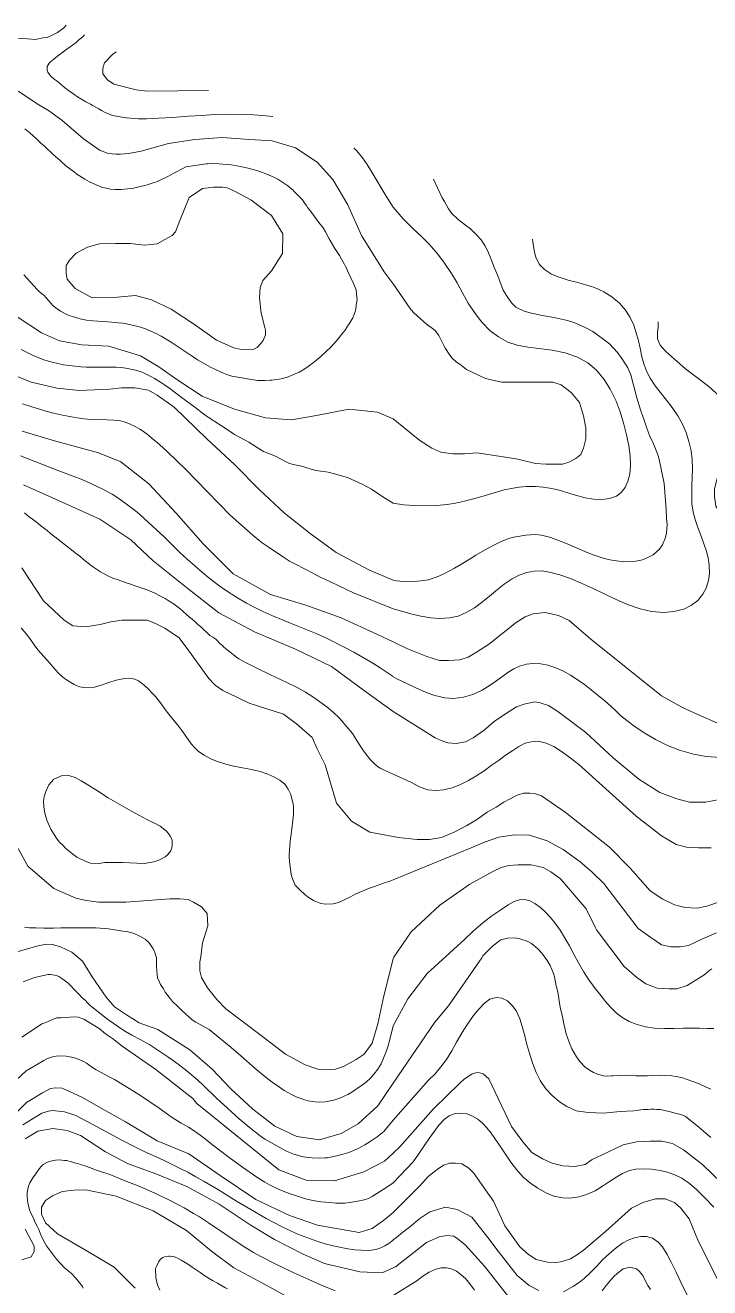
# Model space of a CAD drawing. Header units: metres. Extents: x 548946 to 557077, y 1838800 to 1845419.
# Drawn here: x 553772 to 554197, y 1843801 to 1844586 of the extents above; entities that cross this region are included whole.
import ezdxf

# ---------------------------------------------------------------- set-up
doc = ezdxf.new("R2010")
doc.units = ezdxf.units.M
doc.header["$LTSCALE"] = 28
doc.layers.add('1', color=7, linetype='Continuous', lineweight=13)
doc.layers.add('2', color=7, linetype='Continuous', lineweight=13)

msp = doc.modelspace()

# ---------------------------------------------------------------- linework, layer by layer
at = {"layer": '1'}
for points in [[(553764.08, 1844577.9), (553773, 1844577.39), (553777.63, 1844577), (553778.84, 1844577.14), (553782.73, 1844577.89), (553785.14, 1844578.17), (553788.62, 1844579.79), (553791.5, 1844581.34), (553795.45, 1844584.24), (553797.05, 1844585.79)], [(553808.4, 1844579.77), (553807.34, 1844578.62), (553804.71, 1844576.43), (553803.07, 1844575.04), (553800.96, 1844573.51)], [(553800.96, 1844573.51), (553795.9, 1844569.84), (553791.58, 1844566.65), (553789.2, 1844564.79), (553787.22, 1844562.97), (553786.41, 1844562.18), (553785.24, 1844560.25), (553785.14, 1844557.65), (553785.64, 1844556.71), (553786.52, 1844555.12), (553787.42, 1844554.22), (553789.53, 1844552.37), (553791.28, 1844550.98), (553794.02, 1844548.8), (553796.02, 1844547.04), (553798.4, 1844545.32), (553801.76, 1844543.01), (553804.04, 1844541.38), (553807.15, 1844539.45), (553809.27, 1844538.29), (553812.03, 1844536.82), (553813.1, 1844536.14), (553817.15, 1844533.82), (553818.86, 1844532.82), (553821.51, 1844531.43), (553823.29, 1844530.73), (553825.69, 1844529.71), (553834.16, 1844528.24), (553834.35, 1844528.22), (553841.91, 1844527.7), (553846.82, 1844527.6), (553854.24, 1844528.05), (553863.03, 1844528.35), (553872.84, 1844529.25), (553881.13, 1844529.79), (553889.3, 1844530.22), (553898.81, 1844530.44), (553908.8, 1844530.25), (553913.41, 1844530.06), (553918.92, 1844529.71), (553925.26, 1844529.08)], [(553827.98, 1844569.37), (553825.76, 1844567.59), (553820.75, 1844562.42), (553819.66, 1844559.18), (553819.66, 1844555.52), (553822.71, 1844551.85), (553826.63, 1844549.27), (553840.35, 1844545.6), (553847.32, 1844544.74), (553885.28, 1844545.29)], [(554000, 1844425.16), (553994.42, 1844432.57), (553980.46, 1844455.12), (553971.84, 1844474.1), (553962.57, 1844489.94), (553952.86, 1844500.64), (553939.28, 1844509.6), (553924.93, 1844513.97), (553910.79, 1844514.71), (553893.83, 1844516.04), (553876.86, 1844514.79), (553860.56, 1844512.33), (553843.56, 1844507.54), (553835.71, 1844506.08), (553830.78, 1844505.62), (553827.85, 1844505.62), (553823.23, 1844506.08), (553818.14, 1844507.91), (553807.66, 1844515.23), (553804.58, 1844517.98), (553794.25, 1844526.83), (553785.93, 1844532.78), (553779.99, 1844536.27), (553767.2, 1844544.89)], [(553975.63, 1844509.46), (553977.21, 1844507.88), (553979.08, 1844505.74), (553980.92, 1844503.39), (553983.86, 1844499.15), (553986.77, 1844494.55), (553995.67, 1844479.65), (554000, 1844472.73)], [(554025.12, 1844490.18), (554030.54, 1844478.62), (554031.86, 1844476.2), (554034.39, 1844471.63), (554036.53, 1844468.74), (554040.38, 1844464.99), (554044.86, 1844461.6), (554047.99, 1844459.29), (554051.97, 1844455.27), (554054.59, 1844452.33), (554056.88, 1844448.98), (554058.81, 1844445.39), (554061.17, 1844439.76), (554062.56, 1844435.92), (554064.94, 1844430.1), (554066.29, 1844426.63), (554068.35, 1844421.06), (554070.35, 1844417.77), (554073.54, 1844413.18), (554076.22, 1844410.54), (554081.35, 1844408.17), (554085.2, 1844407), (554091.64, 1844405.64), (554096.21, 1844404.73), (554100.88, 1844403.94), (554108.21, 1844402.2), (554112.86, 1844400.74), (554119.76, 1844397.81), (554124.03, 1844395.45), (554130.35, 1844390.93), (554134.44, 1844387.69), (554139.32, 1844382.44), (554142.13, 1844378.67), (554145.75, 1844372.89), (554147.58, 1844368.53), (554149.08, 1844362.9), (554150.07, 1844359.2), (554150.96, 1844355.59), (554152.65, 1844349.98), (554153.94, 1844346.22), (554155.94, 1844340.36), (554157.3, 1844336.04), (554159.49, 1844330.2), (554161.23, 1844326.59), (554164.16, 1844319.31), (554164.75, 1844317.47), (554166.13, 1844312.1), (554166.6, 1844308.83), (554167.72, 1844304), (554168.25, 1844301.02), (554169.54, 1844284.79), (554169.89, 1844279.21), (554170.13, 1844275.43), (554169.86, 1844270.36), (554169.16, 1844267.32), (554167.38, 1844262.93), (554165.4, 1844260.23), (554161.42, 1844256.73), (554158.29, 1844254.94), (554154.83, 1844253.59), (554150.65, 1844252.64), (554143.07, 1844252.34)], [(554000, 1844472.73), (554006.23, 1844465.52), (554012.15, 1844459.44), (554017.49, 1844454.6), (554022.62, 1844449.47), (554027.71, 1844443.59), (554032.01, 1844437.93), (554036.36, 1844431.4), (554039.72, 1844425.59), (554043.38, 1844418.99), (554046.69, 1844413.15), (554050.86, 1844406.71), (554055, 1844401.32), (554060.25, 1844395.95), (554065.43, 1844392.04), (554071.35, 1844388.81), (554077.02, 1844386.95), (554083.58, 1844385.71), (554090.58, 1844384.91), (554098.73, 1844383.77), (554106.77, 1844382.13), (554114.48, 1844379.55), (554120.99, 1844375.91), (554126.37, 1844371.47), (554131.15, 1844365.62), (554134.9, 1844359.6), (554138.46, 1844352.18), (554140.95, 1844345.46), (554143.35, 1844337.76), (554145.01, 1844331.28), (554146.49, 1844324.28), (554147.2, 1844318.18), (554147.47, 1844312.23), (554146.92, 1844306.85), (554145.79, 1844302.36), (554144.06, 1844298.43), (554141.56, 1844295.47), (554138.65, 1844293.19), (554134.46, 1844291.61), (554130.09, 1844290.99), (554124.42, 1844291.15), (554119.27, 1844292.06), (554113.29, 1844293.64), (554108.57, 1844295.17), (554103.07, 1844296.82), (554098.67, 1844297.85), (554093.13, 1844298.7), (554088.4, 1844299), (554082.86, 1844299), (554078.3, 1844298.65), (554073.37, 1844297.91), (554068.89, 1844296.93), (554064.12, 1844295.64), (554059.17, 1844294.16), (554054.42, 1844292.68), (554049, 1844291.14), (554044.44, 1844289.94), (554038.67, 1844288.76), (554033.67, 1844287.96), (554026.96, 1844287.31), (554020.81, 1844287.03), (554013.2, 1844287.2), (554006.5, 1844287.78), (554000, 1844288.81)], [(554086.64, 1844452.74), (554086.85, 1844451.15), (554087.54, 1844445.77), (554088.68, 1844441.38), (554090.9, 1844437), (554093.92, 1844433.9), (554098.39, 1844431.05), (554103.08, 1844429.17), (554108.64, 1844427.42), (554113.81, 1844426.09), (554119.6, 1844424.53), (554124.97, 1844422.79), (554130.84, 1844420.14), (554135.85, 1844417.09), (554140.69, 1844412.99), (554144.25, 1844408.77), (554147.26, 1844404.08), (554149.45, 1844399.3), (554151.05, 1844394.68), (554152.38, 1844389.59), (554153.36, 1844385.01), (554154.57, 1844379.7), (554155.7, 1844375.37), (554157.56, 1844370.4), (554159.56, 1844366.49), (554162.72, 1844361.71), (554165.89, 1844357.66), (554169.88, 1844352.67), (554173.28, 1844348.21), (554176.79, 1844342.98), (554179.44, 1844338.17), (554181.96, 1844332.59), (554183.69, 1844327.13), (554185.11, 1844321.3), (554185.73, 1844315.8), (554185.96, 1844310.37), (554185.77, 1844304.84), (554185.54, 1844299.27), (554185.42, 1844293.51), (554185.59, 1844288.3), (554186.28, 1844283.24), (554187.5, 1844278.58), (554189.16, 1844273.68), (554191.03, 1844268.88), (554192.84, 1844264.06), (554194.37, 1844259.58), (554195.58, 1844254.76)], [(554000, 1844425.16), (554011.06, 1844409.07), (554013.11, 1844406.93), (554016.62, 1844403.63), (554019.04, 1844401.54), (554021.65, 1844399.46), (554023.72, 1844397.99), (554026.04, 1844395.98), (554028.38, 1844392.93), (554029.37, 1844390.95), (554031.54, 1844386.84), (554032.63, 1844384.78), (554034.73, 1844381.41), (554036.5, 1844379.15), (554039.47, 1844376.45), (554041.43, 1844375.06), (554043.52, 1844373.4), (554045.61, 1844371.74), (554057.48, 1844366.15), (554061.82, 1844365.27), (554067.47, 1844363.97), (554073.56, 1844363.97), (554079.21, 1844363.97), (554086.6, 1844363.97), (554091.82, 1844363.97), (554099.21, 1844363.97), (554104.42, 1844362.22), (554110.51, 1844357.43), (554115.73, 1844351.32), (554118.34, 1844343.04), (554119.64, 1844335.63), (554119.64, 1844328.65), (554118.34, 1844322.99), (554116.6, 1844319.06), (554113.55, 1844316.45), (554109.21, 1844314.27), (554105.29, 1844312.96), (554100.51, 1844312.96), (554094.86, 1844312.96), (554088.34, 1844313.4), (554077.47, 1844316.01), (554069.65, 1844317.32), (554052.26, 1844319.93), (554044.43, 1844319.5), (554037.04, 1844319.5), (554029.65, 1844320.37), (554024, 1844322.99), (554016.61, 1844327.78), (554000, 1844341.18)], [(553766.49, 1844404.47), (553781.64, 1844394.56), (553792.78, 1844389.56), (553806.63, 1844387.23), (553823.53, 1844386.32), (553843.2, 1844380.42), (553854.61, 1844373.57), (553866.25, 1844365.19), (553881.44, 1844355.33), (553901.48, 1844347.22), (553920.82, 1844341.87), (553936.87, 1844340.49), (553952.5, 1844343.19), (553972.55, 1844347.1), (553990.35, 1844345.38), (554000, 1844341.18)], [(554000, 1844288.81), (553994.16, 1844292.36), (553986.54, 1844297.39), (553980.82, 1844300.53), (553971.67, 1844304.69), (553963.7, 1844307.07), (553959.63, 1844308.03), (553952.27, 1844309), (553951.37, 1844309.18), (553950.47, 1844309.39), (553943.01, 1844311.64), (553938.87, 1844312.6), (553935.68, 1844313.46), (553933.93, 1844314.14), (553926.86, 1844317.86), (553919.6, 1844320.93), (553917.81, 1844321.87), (553910.36, 1844326.6), (553901.54, 1844331.36), (553900.59, 1844331.95), (553892.89, 1844337.32), (553885.13, 1844342.2), (553883.3, 1844343.47), (553876.93, 1844348.4), (553868.34, 1844354.65), (553861.24, 1844360.03), (553857.95, 1844362.36), (553855.48, 1844363.99), (553851.84, 1844366.2), (553849.55, 1844367.47), (553845.89, 1844369.28), (553843.53, 1844370.27), (553840.03, 1844371.34), (553834.09, 1844372.62), (553831.03, 1844373.09), (553828.11, 1844373.22), (553819.15, 1844373.26), (553812.78, 1844373.19), (553809.48, 1844373.28), (553806.07, 1844373.49), (553802.47, 1844373.82), (553798.85, 1844374.26), (553795.34, 1844374.81), (553791.83, 1844375.5), (553788.19, 1844376.38), (553783.75, 1844377.72), (553780.96, 1844378.75), (553776.54, 1844380.6), (553773.57, 1844381.97), (553769.09, 1844384.31)], [(554000, 1844240.87), (553985.27, 1844247.11), (553964.74, 1844258.12), (553948.53, 1844269.85), (553932.65, 1844282.46), (553917.09, 1844296.94), (553901.49, 1844312.7), (553884.41, 1844328.78), (553864.05, 1844348.35), (553853.56, 1844355.85), (553848.02, 1844359.03), (553839.57, 1844360.47), (553835.78, 1844360.47), (553831.4, 1844360.47), (553824.12, 1844359.6), (553805.09, 1844358.76), (553791.34, 1844360.24), (553775.15, 1844363.86), (553757.61, 1844371.24)], [(554000, 1844223.03), (553975.47, 1844233.01), (553965.88, 1844237.67), (553957.21, 1844241.62), (553955.13, 1844242.64), (553946.64, 1844247.11), (553937.79, 1844251.57), (553935.69, 1844252.78), (553931.98, 1844255.12), (553922.4, 1844261.5), (553918.61, 1844264.14), (553916.57, 1844265.69), (553912.99, 1844268.63), (553904.13, 1844276.47), (553898.89, 1844281.37), (553891.48, 1844288.78), (553870.98, 1844309.82), (553865.99, 1844314.77), (553859.69, 1844320.79), (553854.86, 1844325.18), (553850.15, 1844329.23), (553847.21, 1844331.63), (553844.32, 1844333.78), (553842.73, 1844334.82), (553839.87, 1844336.43), (553836.35, 1844338.09), (553833.04, 1844339.35), (553829.81, 1844340.16), (553826.52, 1844340.42), (553822.39, 1844340.49), (553812.19, 1844340.84), (553808.11, 1844341.1), (553803.7, 1844341.78), (553794.76, 1844343.49), (553789.16, 1844344.71), (553785.26, 1844345.74), (553775.6, 1844348.52), (553769.9, 1844350.39)], [(553768.64, 1844318.21), (553791.38, 1844309.26), (553802.94, 1844304.98), (553805.34, 1844304.02), (553809.6, 1844302.17), (553819.79, 1844297.41), (553823.51, 1844295.46), (553825.53, 1844294.28), (553829.11, 1844291.97), (553834.49, 1844288.15), (553837.82, 1844285.66), (553841.12, 1844283.05), (553842.94, 1844281.5), (553858.03, 1844267.59), (553867.65, 1844258.17), (553872.19, 1844253.98), (553881.71, 1844245.6), (553885.6, 1844242.35), (553891.82, 1844237.56), (553895.91, 1844234.65), (553902.39, 1844230.47), (553909.03, 1844226.62), (553913.4, 1844224.28), (553919.05, 1844221.51), (553924.73, 1844219.02), (553940.78, 1844212.33), (553952.17, 1844207.68), (553959.03, 1844204.53), (553969.63, 1844199.34), (553975.59, 1844196.2), (553987.39, 1844189.2), (553991.93, 1844186.36), (554000, 1844180.94)], [(554000, 1844159.34), (553982.17, 1844172.16), (553961.72, 1844187.15), (553939.45, 1844197.91), (553913.85, 1844208.72), (553891.67, 1844220.56), (553871.67, 1844236.35), (553850.93, 1844252.92), (553837.15, 1844265.89), (553817.86, 1844278.81), (553794.39, 1844289.27), (553770.54, 1844300.22)], [(553802.5, 1844257.97), (553800.2, 1844259.8), (553797.57, 1844261.89), (553793.73, 1844264.94), (553790, 1844267.9), (553787.51, 1844269.71), (553785.18, 1844271.73), (553781.48, 1844274.5), (553779.29, 1844276.24), (553775.23, 1844279.46), (553774.16, 1844280.14), (553771.18, 1844282.68)], [(554143.07, 1844252.34), (554135.92, 1844253.24), (554131.03, 1844254.39), (554123.71, 1844256.79), (554119.11, 1844258.74), (554112.42, 1844261.5), (554108.11, 1844263.38), (554101.73, 1844265.89), (554097.94, 1844267.36), (554092.25, 1844268.81), (554088.3, 1844269.21), (554082.35, 1844268.81), (554078.61, 1844268.2), (554074.96, 1844267.68), (554071.64, 1844266.73), (554066.2, 1844264.4), (554062.5, 1844262.54), (554056.85, 1844259.52), (554051.41, 1844256.32), (554047.76, 1844254.1), (554042.15, 1844250.7), (554038.23, 1844248.34), (554032.39, 1844245.29), (554028.33, 1844243.4), (554022.03, 1844241.06), (554017.51, 1844240.54), (554012.9, 1844240.11), (554008.16, 1844239.95), (554002.1, 1844240.49), (554000, 1844240.81)], [(554000, 1844120.21), (553996.25, 1844121.95), (553993.56, 1844123.13), (553992.29, 1844123.81), (553990.39, 1844125.08), (553988.25, 1844126.95), (553986.06, 1844129.27), (553984.34, 1844131.33), (553981.71, 1844134.8), (553979.16, 1844138.62), (553975.85, 1844143.99), (553974.76, 1844145.5), (553972.55, 1844148.22), (553966.42, 1844155.23), (553962.99, 1844158.72), (553958.93, 1844162.1), (553954.55, 1844165.35), (553950.18, 1844168.41), (553945.57, 1844171.34), (553940.47, 1844174.16), (553933.99, 1844177.38), (553923.4, 1844182.23), (553915.05, 1844186.29), (553908.75, 1844189.44), (553904.16, 1844192.09), (553902.75, 1844193.01), (553894.9, 1844199.21), (553894.09, 1844200.21), (553892.66, 1844201.35), (553889.86, 1844204.11), (553888.01, 1844205.4), (553886.28, 1844206.59), (553883.85, 1844208.71), (553882.29, 1844210.12), (553880.39, 1844212), (553878.74, 1844213.3), (553877.38, 1844214.74), (553875.17, 1844216.68), (553873.85, 1844217.72), (553871.53, 1844219.75), (553870.08, 1844221.08), (553869.29, 1844221.88), (553867.76, 1844223.1), (553866.66, 1844223.97), (553865.35, 1844225.02), (553864.05, 1844225.87), (553861.36, 1844227.65), (553860.29, 1844228.32), (553858.36, 1844229.5), (553854.77, 1844231.28), (553852.34, 1844232.5), (553848.33, 1844234.43), (553845.31, 1844235.58), (553839.09, 1844237.66), (553835.88, 1844238.78), (553834.24, 1844239.19), (553829.25, 1844241.01), (553825.92, 1844242.22), (553822.77, 1844243.66), (553818.21, 1844246.02), (553813.9, 1844248.92), (553812.47, 1844250.05), (553807.76, 1844253.79), (553805.54, 1844255.73), (553802.5, 1844257.97)], [(554195.58, 1844254.76), (554196.29, 1844250.22), (554196.45, 1844245.1), (554195.88, 1844240.7), (554194.41, 1844235.96), (554192.27, 1844232.12), (554189.26, 1844228.33), (554185.28, 1844225.39), (554180.55, 1844222.91), (554174.37, 1844221.35), (554168.06, 1844220.72), (554160.42, 1844221.36), (554153.47, 1844222.97), (554145.53, 1844225.84), (554138.51, 1844228.9), (554130.64, 1844232.68), (554123.82, 1844235.89), (554116.39, 1844239.32), (554110.15, 1844241.86), (554103.48, 1844244.3), (554098.02, 1844245.71), (554092.48, 1844246.62), (554087.65, 1844246.48), (554082.96, 1844245.73), (554078.22, 1844243.93), (554073.87, 1844241.68), (554069.01, 1844238.42), (554064.78, 1844235.09), (554059.9, 1844230.99), (554055.56, 1844227.42), (554050.52, 1844223.65), (554045.86, 1844220.89), (554040.32, 1844218.56), (554035.03, 1844217.4), (554028.79, 1844217.05), (554023.46, 1844217.42), (554017.3, 1844218.49), (554011.89, 1844219.83), (554005.17, 1844221.63), (554000, 1844223.03)], [(553769.42, 1844248.55), (553782.87, 1844228.14), (553795.63, 1844216.04), (553801.15, 1844212.49), (553808.88, 1844211.95), (553817.99, 1844213.31), (553824.61, 1844214.95), (553831.79, 1844216.04), (553837.3, 1844216.04), (553841.44, 1844216.04), (553847.24, 1844216.04), (553851.93, 1844214.13), (553858.28, 1844211.13), (553867.11, 1844205.12), (553873.18, 1844196.92), (553885.6, 1844179.71), (553889.46, 1844175.61), (553894.16, 1844172.33), (553903.26, 1844167.96), (553910.66, 1844164.37), (553932, 1844157.53), (553939.97, 1844151.57), (553949.63, 1844143.11)], [(554091.72, 1844188.95), (554086.87, 1844189.17), (554082.85, 1844188.71), (554078.49, 1844187.41), (554074.89, 1844185.75), (554071.26, 1844183.5), (554068.12, 1844181.23), (554064.52, 1844178.47), (554060.32, 1844175.59), (554055.32, 1844172.58), (554049.43, 1844169.91), (554043.67, 1844168.07), (554037.45, 1844167.34), (554032.06, 1844167.7), (554025.93, 1844169.17), (554020.55, 1844171.15), (554014.17, 1844173.94), (554008.52, 1844176.62), (554002.38, 1844179.65), (554000, 1844180.89)], [(554203.57, 1844130.68), (554194.43, 1844131.35), (554186.49, 1844132.69), (554177.86, 1844135.15), (554170.49, 1844138.09), (554162.87, 1844141.79), (554156.23, 1844145.73), (554150.23, 1844149.67), (554145.24, 1844153.61), (554141.52, 1844156.65), (554138.38, 1844159.77), (554135.13, 1844162.5), (554131.66, 1844165.74), (554127.3, 1844169.15), (554123.08, 1844172.7), (554118.76, 1844176.01), (554114.37, 1844179.16), (554110.25, 1844181.87), (554105.34, 1844184.52), (554101.06, 1844186.45), (554096.01, 1844188.07), (554091.72, 1844188.95)], [(554000, 1844159.34), (554000.13, 1844159.25), (554026.18, 1844142.93), (554030.96, 1844140.75), (554034, 1844139.88), (554039.22, 1844139.45), (554044.87, 1844140.32), (554049.65, 1844142.93), (554056.61, 1844147.73), (554062.69, 1844152.96), (554070.52, 1844158.19), (554076.6, 1844162.12), (554081.39, 1844163.86), (554087.91, 1844165.17), (554091.38, 1844164.73), (554096.6, 1844162.99), (554102.25, 1844159.3), (554119.64, 1844146.16), (554136.57, 1844130.5), (554152.67, 1844117.2), (554165.72, 1844108.92), (554176.15, 1844105), (554183.97, 1844102.82), (554193.97, 1844102.82), (554202.67, 1844104.56)], [(553949.63, 1844143.11), (553952.94, 1844136), (553957.91, 1844126.17), (553964.84, 1844102.37), (553974.19, 1844090.99), (553985.48, 1844084.23), (554000, 1844081.6)], [(554115.29, 1844126.34), (554109.97, 1844130.54), (554105.29, 1844134.07), (554099.81, 1844137.4), (554095.07, 1844139.48), (554090.16, 1844140.71), (554086.02, 1844140.47), (554082.07, 1844139.49), (554078.09, 1844137.41), (554074.31, 1844135.11), (554069.89, 1844132.02), (554065.8, 1844129.09), (554060.97, 1844125.59), (554056.55, 1844122.47), (554051.41, 1844119.12), (554046.79, 1844116.36), (554041.48, 1844113.7), (554036.75, 1844111.81), (554031.31, 1844110.5), (554026.47, 1844110.13), (554021.26, 1844110.66), (554016.32, 1844112.45), (554011.45, 1844115.05), (554000, 1844120.21)], [(554197.45, 1844074.48), (554189.62, 1844074.48), (554182.23, 1844074.92), (554175.71, 1844076.66), (554166.58, 1844081.89), (554150.93, 1844094.1), (554115.29, 1844126.34)], [(554202.67, 1844040.91), (554194.84, 1844038.29), (554188.76, 1844036.99), (554181.37, 1844037.42), (554174.84, 1844039.17), (554167.45, 1844042.65), (554159.63, 1844047.89), (554147.27, 1844061.93), (554134.35, 1844074.89), (554106.84, 1844096.74), (554092.25, 1844106.74), (554088.34, 1844108.05), (554084.86, 1844108.48), (554080.95, 1844108.48), (554077.03, 1844107.18), (554072.69, 1844105), (554068.77, 1844102.82), (554063.99, 1844099.77), (554058.34, 1844096.71), (554051.82, 1844091.92), (554045.73, 1844088.43), (554038.34, 1844084.51), (554030.08, 1844081.02), (554022.69, 1844079.71), (554014.87, 1844079.71), (554003.24, 1844081.01), (554000, 1844081.6)], [(553762.69, 1844082.43), (553773.23, 1844063.08), (553789.36, 1844049.2), (553802.88, 1844043.33), (553809.42, 1844041.78), (553817.26, 1844040.75), (553833.99, 1844040.75), (553861.44, 1844042.82), (553867.45, 1844042.82), (553872.68, 1844042.3), (553876.08, 1844040.75), (553881.05, 1844037.9), (553884.45, 1844033.76), (553884.97, 1844026), (553881.57, 1844015.39), (553880.53, 1844006.85), (553880.01, 1844003.75), (553880.01, 1843998.06), (553881.05, 1843993.91), (553884.71, 1843987.45), (553890.46, 1843980.2), (553896.22, 1843974.51), (553917.13, 1843958.46), (553933.08, 1843946.3), (553945.36, 1843939.57), (553953.2, 1843936.99), (553958.43, 1843936.47), (553964.18, 1843936.99), (553969.15, 1843938.54), (553976.99, 1843942.94), (553981.96, 1843946.3), (553986.93, 1843953.03), (553990.59, 1843965.19)], [(554085.73, 1844064.02), (554077.47, 1844064.02), (554071.82, 1844063.58), (554067.03, 1844062.27), (554062.25, 1844060.09), (554047.71, 1844051.83), (554028.96, 1844038.79), (554011.22, 1844022.23), (554000.43, 1844006.63), (554000, 1844005.45)], [(554197.87, 1843999.4), (554196.03, 1843998.12), (554193.56, 1843995.81), (554182.67, 1843989.03), (554176.15, 1843986.85), (554171.37, 1843986.85), (554163.98, 1843987.29), (554157.02, 1843989.9), (554151.37, 1843993.83), (554143.54, 1844000.8), (554126.4, 1844023.62), (554125.44, 1844025.22), (554119.8, 1844036.55), (554103.99, 1844055.3), (554097.9, 1844059.66), (554093.12, 1844062.27), (554085.73, 1844064.02)], [(554199.25, 1843962.28), (554195.14, 1843962.27), (554190.2, 1843962.39), (554185.66, 1843962.44), (554180.11, 1843962.33), (554174.59, 1843962.18), (554168.55, 1843962.12), (554162.4, 1843962.49), (554156.73, 1843963.26), (554150.99, 1843964.86), (554146.61, 1843966.6), (554142.11, 1843969.25), (554138.83, 1843971.8), (554135.06, 1843975.46), (554131.91, 1843979.01), (554128.08, 1843983.68), (554124.82, 1843988.01), (554121.23, 1843993.14), (554118.33, 1843997.73), (554115.24, 1844003.06), (554112.46, 1844008.09), (554109.56, 1844013.52), (554106.43, 1844018.8), (554103.68, 1844023.36), (554100.43, 1844027.82), (554097.77, 1844031.13), (554094.4, 1844034.76), (554091.49, 1844037.42), (554088.06, 1844040), (554084.83, 1844041.53), (554081.61, 1844042.34), (554078.57, 1844042.2), (554075.28, 1844041.1), (554071.45, 1844039.01), (554066.8, 1844036.07), (554061.31, 1844032.15), (554055.72, 1844027.92), (554049.72, 1844022.74), (554044.46, 1844017.83), (554021.2, 1843996.32), (554009.12, 1843980.71), (554000, 1843963.8)], [(554000, 1843963.8), (553997.74, 1843954.53), (553996.66, 1843950.78), (553995.5, 1843947.31), (553994.13, 1843943.71), (553992.5, 1843940.2), (553990.54, 1843937), (553988.33, 1843934.07), (553985.93, 1843931.36), (553983.31, 1843928.9), (553980.42, 1843926.72), (553974.31, 1843922.71), (553971.85, 1843921.28), (553970.45, 1843920.57), (553967.89, 1843919.43), (553963.83, 1843917.98), (553961.18, 1843917.23), (553957.77, 1843916.6), (553954.28, 1843916.45), (553951.52, 1843916.62), (553949.99, 1843916.81), (553947.21, 1843917.32), (553944.4, 1843918.08), (553942.8, 1843918.61), (553939.87, 1843919.79), (553936.91, 1843921.2), (553932.4, 1843923.78), (553929.49, 1843925.67), (553924.88, 1843928.92), (553920.26, 1843932.49), (553914.43, 1843937.4), (553905.46, 1843945.22), (553899.49, 1843950.31), (553885.74, 1843961.63), (553877.53, 1843966.19), (553875.19, 1843967.56), (553872.72, 1843969.93), (553871.73, 1843970.7), (553868.41, 1843973.73), (553866.23, 1843975.89), (553862.88, 1843979.17), (553861.02, 1843981.75), (553858.46, 1843984.87), (553857.31, 1843986.9), (553855.57, 1843989.62), (553854.88, 1843991.07), (553853.78, 1843993.74), (553853.41, 1843995.61), (553853.24, 1843998.01), (553853.11, 1844001.06), (553853.04, 1844002.71), (553853.1, 1844004.25), (553852.96, 1844006.4), (553852.41, 1844007.74), (553851.84, 1844010.22), (553851.01, 1844011.78), (553849.43, 1844014.13), (553848.21, 1844015.77), (553846.05, 1844017.67), (553842.61, 1844019.67), (553839.09, 1844021.27), (553834.6, 1844022.49), (553832.13, 1844022.82), (553823.16, 1844024.12), (553815.42, 1844024.69), (553810.55, 1844024.84), (553807.11, 1844024.8), (553800.73, 1844024.76), (553793.7, 1844024.78), (553789, 1844024.57), (553783.13, 1844024.6), (553778.11, 1844024.87), (553774.03, 1844024.87), (553771.17, 1844025.28)], [(554000, 1843928.27), (554025.93, 1843966.22), (554034.49, 1843976.33), (554041.52, 1843986.44), (554055, 1844006.21), (554055.71, 1844007.35), (554059.01, 1844010.71), (554061.21, 1844012.9), (554064.58, 1844015.7), (554066.96, 1844017.24), (554071.02, 1844018.32), (554075.57, 1844018.51), (554078.77, 1844018.05), (554083.27, 1844016.42), (554086.02, 1844014.95), (554089.95, 1844011.73), (554092.39, 1844008.98), (554095.71, 1844004.54), (554097.53, 1844001.43), (554099.51, 1843996.34), (554100.22, 1843994.43), (554101.33, 1843988.66), (554102.25, 1843985.06), (554103.15, 1843979.45), (554103.83, 1843975.53), (554105.17, 1843969.41), (554105.98, 1843965.22), (554107.42, 1843959.01), (554109.49, 1843953.17), (554111.08, 1843949.56), (554113.99, 1843944.59), (554115.87, 1843941.77), (554119.37, 1843938.2), (554121.9, 1843936.23), (554124.55, 1843934.85), (554127.16, 1843933.84), (554130.72, 1843932.76), (554133.13, 1843932.59), (554135.59, 1843932.71), (554136.72, 1843932.85), (554145.82, 1843933.22), (554150.74, 1843932.79), (554153.41, 1843932.75), (554157.99, 1843932.75), (554161.1, 1843933.04), (554165.84, 1843933.25), (554168.72, 1843933.04), (554173.13, 1843932.83), (554175.85, 1843932.41), (554179.69, 1843931.46), (554183.17, 1843930.28), (554185.46, 1843929.51), (554187.96, 1843928.59), (554190.57, 1843927.58), (554194.52, 1843925.69), (554197.34, 1843924.52)], [(554000, 1843928.27), (553990.59, 1843914.12), (553978.28, 1843902.98), (553967.69, 1843897.04), (553954.21, 1843892.92), (553940.17, 1843895.12), (553926.51, 1843901.45), (553912.79, 1843912.06), (553899.32, 1843924.68), (553887.55, 1843937.02), (553873.67, 1843949.01), (553853.86, 1843961.56), (553842.35, 1843965.7), (553834.51, 1843970.62), (553826.93, 1843975.79), (553821.7, 1843981.74), (553813.07, 1843994.42), (553807.06, 1844004), (553800.53, 1844009.69), (553793.47, 1844013.06), (553788.5, 1844014.35), (553784.84, 1844014.61), (553779.35, 1844013.57), (553761.58, 1844008.4)], [(553990.59, 1843965.19), (553994.25, 1843982.53), (554000, 1844005.45)], [(553770.33, 1843991.2), (553777.26, 1843993.99), (553785.71, 1843995.81), (553787.25, 1843995.75), (553790.9, 1843995.18), (553792.39, 1843994.48), (553794.2, 1843993.3), (553795.72, 1843992.34), (553797.42, 1843991.02), (553798.27, 1843990.36), (553800.31, 1843988.32), (553801.68, 1843986.57), (553803.72, 1843984.53), (553805.31, 1843983.07), (553806.79, 1843981.47), (553808.94, 1843979.57), (553810, 1843978.29), (553811.87, 1843976.61), (553813, 1843975.73), (553819.78, 1843970.22), (553820.99, 1843969.18), (553822.87, 1843967.8), (553832.1, 1843961.39), (553833.77, 1843960.3), (553837.74, 1843958.06), (553843.4, 1843955.18), (553848.97, 1843952.11), (553860.82, 1843944.27), (553866.53, 1843940.11), (553872.05, 1843935.71), (553878.65, 1843930.11), (553882.12, 1843926.91), (553890.42, 1843918.99), (553904.43, 1843906.17), (553910.7, 1843900.88), (553917.48, 1843895.56), (553920.37, 1843893.43), (553922.1, 1843892.32), (553933.35, 1843886.23), (553935.14, 1843885.41), (553938.3, 1843884.17), (553940.61, 1843883.42), (553943.06, 1843882.76), (553947.05, 1843882.06), (553949.79, 1843881.79), (553954.48, 1843881.64), (553957.61, 1843881.76), (553959.28, 1843881.92), (553962.2, 1843882.37), (553965.07, 1843883), (553969.62, 1843884.23), (553972.46, 1843885.16), (553976.37, 1843886.76), (553978.7, 1843887.89), (553982.39, 1843889.83), (553985.84, 1843891.9), (553990.07, 1843894.99), (553994.14, 1843898.19), (554000, 1843905.25)], [(554121.21, 1843910.1), (554113.66, 1843910.99), (554107.83, 1843913.75), (554103.44, 1843916.66), (554098.57, 1843920.7), (554094.87, 1843924.73), (554091.42, 1843929.89), (554088.9, 1843934.82), (554086.55, 1843940.78), (554084.82, 1843946.15), (554083.15, 1843952.29), (554081.86, 1843957.57), (554080.25, 1843963.44), (554078.65, 1843968.25), (554076.54, 1843973.02), (554073.97, 1843976.6), (554071.03, 1843979.44), (554067.44, 1843981.05), (554064.05, 1843981.46), (554060.17, 1843980.37), (554056.9, 1843978.13), (554053.17, 1843974.34), (554049.9, 1843970.21), (554046.15, 1843964.85), (554042.94, 1843959.78), (554039.4, 1843953.7), (554036.37, 1843948.4), (554033.09, 1843942.9), (554029.74, 1843938.31), (554026.15, 1843934.09), (554021.97, 1843930.16), (554000, 1843905.25)], [(554000, 1843866.37), (553996.16, 1843863.69), (553989.92, 1843859.57), (553986.96, 1843857.81), (553985.09, 1843856.84), (553982.89, 1843855.96), (553980.13, 1843855.23), (553976.87, 1843854.6), (553973.15, 1843854.01), (553969.94, 1843853.7), (553968.06, 1843853.64), (553964.5, 1843853.75), (553960.81, 1843854.02), (553955.07, 1843854.56), (553951.35, 1843855.09), (553949.27, 1843855.5), (553945.5, 1843856.45), (553939.94, 1843858.12), (553936.72, 1843859.17), (553933.69, 1843860.27), (553929.16, 1843862.19), (553923.21, 1843865.08), (553920.27, 1843866.72), (553915.38, 1843869.8), (553906.38, 1843876.03), (553899.09, 1843881.34), (553887.8, 1843890), (553882.46, 1843894.31), (553880.26, 1843895.97), (553875.2, 1843899.36), (553872.84, 1843900.81), (553868.43, 1843903.33), (553862.21, 1843907.33), (553854.67, 1843912.64), (553843.71, 1843920.06), (553838.8, 1843923.22), (553833.34, 1843926.49), (553826.94, 1843930.48), (553823.29, 1843932.46), (553818.25, 1843934.98), (553815.56, 1843936.48), (553813.89, 1843937.57), (553811.02, 1843939.74), (553809.66, 1843940.62), (553808.07, 1843941.52), (553805.01, 1843942.97), (553802.18, 1843944.01), (553799.32, 1843944.68), (553797.06, 1843945), (553793.51, 1843945.22), (553790.77, 1843945.09), (553788.43, 1843944.6), (553786.01, 1843943.76), (553784.63, 1843943.18), (553783.03, 1843942.35), (553779.64, 1843940.2), (553772.18, 1843935.82), (553757.08, 1843921.83)], [(553755.77, 1843899.75), (553772.26, 1843916.15), (553782.33, 1843922.32), (553787.13, 1843924.93), (553790.24, 1843925.41), (553794.56, 1843925.17), (553801.27, 1843922.08), (553807.02, 1843919.24), (553818.19, 1843912.86), (553833.89, 1843904.14), (553853.48, 1843892.44), (553873.2, 1843884.28), (553892.51, 1843870.77), (553914.77, 1843855.88)], [(554000, 1843830.72), (553997.31, 1843828.67), (553994.8, 1843827.06), (553993.21, 1843826.24), (553991.34, 1843825.47), (553989.15, 1843824.84), (553986.59, 1843824.43), (553983.61, 1843824.26), (553980.1, 1843824.35), (553976.19, 1843824.71), (553971.98, 1843825.35), (553962.69, 1843827.23), (553957.86, 1843828.44), (553953.2, 1843829.86), (553944.18, 1843833.08), (553939.77, 1843834.87), (553935.44, 1843836.83), (553930.19, 1843839.43), (553921.24, 1843844.2), (553911.6, 1843849.68), (553902.84, 1843854.95), (553891.51, 1843861.91), (553882.56, 1843867.22), (553877.56, 1843870.12), (553872.62, 1843872.85), (553867.78, 1843875.28), (553858.2, 1843879.89), (553852.48, 1843882.59), (553845.43, 1843885.79), (553840.04, 1843888.43), (553831.62, 1843892.83), (553813.47, 1843902.59), (553802.95, 1843908.08), (553796, 1843910.45), (553788.56, 1843911.17), (553785.93, 1843910.93), (553781.85, 1843909.5), (553772.77, 1843904.09), (553770.1, 1843902.26)], [(554199.17, 1843851.1), (554193.78, 1843856.84), (554188.56, 1843861.85), (554184.14, 1843865.82), (554179.37, 1843869.1), (554175.45, 1843871.08), (554170.41, 1843872.92), (554165.9, 1843873.95), (554160.41, 1843874.82), (554155.74, 1843875.07), (554150.76, 1843874.78), (554146.8, 1843873.92), (554142.49, 1843872.14), (554138.85, 1843869.99), (554134.46, 1843867.05), (554130.05, 1843864.21), (554125.39, 1843861.36), (554120.03, 1843859.06), (554115.5, 1843857.51), (554109.78, 1843856.73), (554105.45, 1843856.92), (554099.79, 1843858.05), (554095.33, 1843859.91), (554089.91, 1843862.89), (554085.38, 1843866.07), (554080.8, 1843869.84), (554076.7, 1843874.48), (554073.07, 1843879.08), (554069.29, 1843884.77), (554066.4, 1843889.13), (554063.21, 1843893.86), (554060.9, 1843897.07), (554058.12, 1843900.49), (554055.59, 1843903.3), (554052.58, 1843905.92), (554049.4, 1843907.83), (554045.95, 1843909.22), (554042.11, 1843909.7), (554038.59, 1843909.37), (554034.8, 1843907.84), (554031.75, 1843905.57), (554028.46, 1843902.14), (554025.66, 1843898.46), (554022.37, 1843893.84), (554019.34, 1843889.39), (554015.74, 1843884.12), (554012.49, 1843879.35), (554000, 1843866.37)], [(554197.25, 1843894.46), (554189.82, 1843900.97), (554185.56, 1843904.45), (554181.69, 1843907.61), (554180.25, 1843908.16), (554177.8, 1843908.9), (554175.14, 1843909.66), (554171.4, 1843910.63), (554168.52, 1843911.28), (554165.79, 1843911.81), (554163.87, 1843911.96), (554162.14, 1843912.01), (554160.1, 1843911.98), (554158.35, 1843911.94), (554155.33, 1843911.85), (554149.44, 1843911.07), (554141.05, 1843910.56), (554130.65, 1843909.54), (554121.21, 1843910.1)], [(554000, 1843813.5), (553993.28, 1843810.46), (553979.27, 1843811), (553957.49, 1843816.07), (553944.2, 1843822.01), (553926.24, 1843831.17), (553911.2, 1843840.23), (553891.92, 1843852.94), (553871.81, 1843864.11), (553852.71, 1843871.95), (553835.09, 1843878.25), (553821.31, 1843885.64), (553805.76, 1843895.77), (553797.64, 1843898.76), (553788.73, 1843900.15), (553779.39, 1843898.33), (553771.44, 1843893.66)], [(554000, 1843847.94), (554016.88, 1843864.57), (554021.68, 1843870.25), (554027.35, 1843874.62), (554031.27, 1843877.25), (554035.2, 1843878.56), (554038.68, 1843878.56), (554042.61, 1843878.12), (554046.97, 1843875.5), (554050.02, 1843872.44), (554062.36, 1843854.87), (554069.48, 1843839.58), (554078.8, 1843826.52), (554084.03, 1843821.71), (554088.83, 1843818.65), (554095.8, 1843816.9), (554100.6, 1843816.47), (554104.96, 1843817.34), (554110.19, 1843819.09), (554114.55, 1843821.71), (554118.04, 1843824.34), (554131.92, 1843836.11), (554148.13, 1843850.58), (554155.1, 1843854.08), (554162.95, 1843856.26), (554169.06, 1843856.26), (554174.73, 1843854.08), (554178.65, 1843850.58), (554183.88, 1843844.02), (554189.37, 1843830.24), (554203.07, 1843803.02)], [(553839.77, 1843800.86), (553826.67, 1843813.96), (553809.4, 1843824.22), (553791.66, 1843834.62), (553784.2, 1843841.38), (553781.69, 1843846.83), (553781.69, 1843851.23), (553784.06, 1843855.33), (553788.5, 1843858.26), (553794.42, 1843860.9), (553801.82, 1843861.78), (553809.26, 1843861.98), (553828.02, 1843857.96), (553850.9, 1843848.94), (553871.78, 1843836.68), (553887.16, 1843823.79), (553901.17, 1843813.43), (553916.62, 1843805.11), (553962.81, 1843779.97)], [(553914.77, 1843855.88), (553935.71, 1843845.99), (553953.14, 1843839.94), (553978.98, 1843835.49), (553986.92, 1843837.85), (553994.08, 1843842.86), (554000, 1843847.94)], [(554090.57, 1843799.41), (554084.47, 1843802.47), (554077.05, 1843808.6), (554063.71, 1843825.59), (554059.7, 1843831.37), (554054.22, 1843838.1), (554048.89, 1843844.92), (554039.79, 1843849.7), (554032.47, 1843851.22), (554022.88, 1843848.3), (554016.64, 1843844.12), (554010.21, 1843838.78), (554006.09, 1843835.65), (554002.07, 1843832.31), (554000, 1843830.85)], [(553771.49, 1843837.48), (553777.03, 1843826.97), (553777.03, 1843823.52), (553775.15, 1843820.32), (553769.5, 1843818.46)], [(554028.65, 1843832.65), (554020.81, 1843829.15), (554001.4, 1843814.13), (554000, 1843813.5)], [(554074.87, 1843791.54), (554056.79, 1843814.46), (554044.79, 1843827.84), (554040.43, 1843831.33), (554037.81, 1843833.08), (554033.45, 1843833.52), (554028.65, 1843832.65)], [(554199.72, 1843761.86), (554178.19, 1843805.48), (554175.69, 1843810.77), (554172.76, 1843816.96), (554170.21, 1843821.81), (554167.31, 1843826.49), (554164.38, 1843829.58), (554161.08, 1843831.89), (554157.46, 1843832.85), (554153.9, 1843832.97), (554149.95, 1843832.19), (554146.39, 1843830.88), (554142.39, 1843828.76), (554138.44, 1843825.86), (554134.31, 1843822.32), (554130.29, 1843818.59), (554126.22, 1843814.37), (554122.73, 1843810.75), (554118.64, 1843806.9), (554115.63, 1843804.43), (554112.07, 1843802.06), (554105.83, 1843798.54)], [(553855.11, 1843799.55), (553853.66, 1843802.94), (553852.59, 1843807.41), (553852.51, 1843813.14), (553853, 1843814.35)], [(553853, 1843814.35), (553854.52, 1843817.48), (553855.51, 1843818.76), (553857.04, 1843819.84), (553858.01, 1843820.22), (553860.63, 1843820.67), (553861.64, 1843820.8), (553863.07, 1843820.6), (553864.25, 1843820.36), (553866.56, 1843819.24), (553868.48, 1843818.21), (553872.34, 1843815.88), (553875.28, 1843813.82), (553880.17, 1843810.48), (553883.11, 1843808.42), (553887.79, 1843805.69), (553890.95, 1843803.91), (553895.5, 1843801.29), (553897.13, 1843800.47)], [(554159.8, 1843799.99), (554158.24, 1843802.54), (554156.15, 1843806.37), (554155.02, 1843808.6), (554152.85, 1843811.46), (554151.25, 1843812.88), (554147.03, 1843813.96), (554142.91, 1843812.78), (554139.01, 1843809.73), (554137.31, 1843808.19), (554134.29, 1843804.96), (554132.22, 1843802.52), (554129.79, 1843799.17)]]:
    msp.add_lwpolyline(points, dxfattribs=at)
msp.add_lwpolyline([(553826.26, 1844416.65), (553840.02, 1844417.85), (553849.88, 1844415.12), (553862.18, 1844409.39), (553876.7, 1844399.79), (553890.31, 1844390.13), (553901.08, 1844385.29), (553904.87, 1844384.42), (553912.61, 1844384.13), (553915.66, 1844385.52), (553918.01, 1844388.19), (553919.3, 1844389.94), (553920.71, 1844393.3), (553920.71, 1844396.21), (553920.32, 1844397.98), (553917.99, 1844406.93), (553917.11, 1844416.45), (553917.41, 1844422.8), (553919.16, 1844427.13), (553924.4, 1844433.19), (553931.25, 1844443.98), (553931.53, 1844456.08), (553924.52, 1844467.62), (553911.66, 1844477.26), (553901.96, 1844482.53), (553897, 1844484.84), (553894.09, 1844485.13), (553891.46, 1844485.13), (553888.55, 1844485.13), (553885.05, 1844484.84), (553881.55, 1844484.26), (553873.34, 1844478.72), (553867.56, 1844464.35), (553864.93, 1844457.43), (553862.89, 1844455.12), (553858.23, 1844452.52), (553853.56, 1844449.92), (553845.66, 1844449.19), (553836.66, 1844450.21), (553827.62, 1844450.21), (553817.71, 1844449.92), (553810.13, 1844447.9), (553803.13, 1844444.15), (553799.05, 1844439.82), (553797.01, 1844436.36), (553797.01, 1844431.46), (553797.59, 1844427.99), (553802.55, 1844422.22), (553813.04, 1844416.45)], close=True, dxfattribs=at)
at = {"layer": '2'}
for points in [[(553934.6, 1844485.94), (553931.57, 1844488.09), (553928.4, 1844490.03), (553925.83, 1844491.41), (553921.65, 1844493.33), (553917.32, 1844494.94), (553914.48, 1844495.8), (553910.01, 1844496.97), (553904.19, 1844498.3), (553899.52, 1844498.97), (553891.82, 1844499.62), (553888.12, 1844499.77), (553884.66, 1844499.73), (553883.86, 1844499.7), (553871.29, 1844497.77), (553868.93, 1844496.61), (553864.98, 1844494.56), (553864.16, 1844493.97), (553861.99, 1844492.82), (553859.64, 1844491.66), (553856.15, 1844489.96), (553853.59, 1844488.77), (553851.02, 1844487.78), (553846.58, 1844486.48), (553843.68, 1844485.74), (553838.83, 1844484.59), (553837.25, 1844484.41), (553831.16, 1844483.71), (553827.38, 1844483.68), (553824.55, 1844483.95), (553822.1, 1844484.47), (553819.46, 1844484.97), (553815.5, 1844486.5), (553811.49, 1844488.44), (553808.51, 1844490.09), (553803.56, 1844493.31), (553802.03, 1844494.53), (553796.79, 1844498.51), (553793.35, 1844501.6), (553788.7, 1844505.65), (553783.89, 1844510.19), (553781.02, 1844512.65), (553778.44, 1844515.24), (553774.34, 1844518.85), (553771.35, 1844521.4)], [(553915.78, 1844364.98), (553917.88, 1844364.92), (553920.26, 1844365), (553923.62, 1844365.18), (553924.72, 1844365.21), (553929.33, 1844365.84), (553931.58, 1844366.19), (553934.74, 1844367.25), (553935.9, 1844367.59), (553939.22, 1844369.06), (553941.58, 1844370.23), (553945.13, 1844372.23), (553947.16, 1844373.66), (553950.56, 1844376.14), (553952.57, 1844377.76), (553955.21, 1844379.96), (553959.35, 1844383.82), (553960.42, 1844384.94), (553963.36, 1844387.96), (553965.91, 1844390.94), (553967.39, 1844392.81), (553968.87, 1844394.67), (553970.17, 1844396.31), (553971.78, 1844398.79), (553972.72, 1844400.19), (553974.39, 1844402.97), (553974.98, 1844403.94), (553975.59, 1844405.6), (553976.06, 1844406.65), (553976.65, 1844408.51), (553976.93, 1844409.54), (553977.05, 1844411.05), (553977.14, 1844412.05), (553977.5, 1844414.09), (553977.65, 1844415.4), (553977.38, 1844416.86), (553977.22, 1844419.14), (553976.98, 1844421.3), (553976.51, 1844422.74), (553976.09, 1844423.79), (553974.75, 1844426.82), (553973.85, 1844428.61), (553973.17, 1844430.23), (553971.91, 1844432.48), (553971.21, 1844434.29), (553970.44, 1844435.8), (553969.53, 1844437.58), (553967.91, 1844440.49), (553966.65, 1844442.73), (553963.86, 1844447.1), (553960.3, 1844452.97), (553958.01, 1844457.29), (553956.52, 1844459.91), (553953.95, 1844463.2), (553952.3, 1844465.4), (553950.06, 1844468.43), (553948.18, 1844471), (553947.12, 1844472.38), (553946.18, 1844473.67), (553945.23, 1844474.95), (553943.76, 1844477.37), (553938.1, 1844482.95), (553938.06, 1844482.99), (553936.86, 1844484.09), (553934.6, 1844485.94)], [(553770.69, 1844430.57), (553772.64, 1844428.3), (553774.79, 1844426.06), (553778.9, 1844421.55), (553780.23, 1844420.3), (553781.68, 1844418.98), (553783, 1844417.93), (553788.88, 1844411.31)], [(553788.88, 1844411.31), (553791.34, 1844409.51), (553793.49, 1844408.15), (553794.73, 1844407.46), (553797.06, 1844406.29), (553799.46, 1844405.27), (553800.81, 1844404.76), (553803.31, 1844403.97), (553806.5, 1844403.16), (553809.65, 1844402.56), (553813.55, 1844402.07), (553822.86, 1844401.43), (553829.53, 1844400.89), (553832.21, 1844400.6), (553836.39, 1844399.85), (553839.79, 1844399.04), (553843.06, 1844398.14), (553846.29, 1844397.05), (553849.59, 1844395.67), (553852.84, 1844394.11), (553855.89, 1844392.47), (553862.11, 1844388.73), (553875.2, 1844380.06), (553878.61, 1844377.88), (553882.17, 1844375.73), (553886.52, 1844373.31), (553889.25, 1844371.96), (553893.67, 1844370), (553896.75, 1844368.77), (553899.8, 1844367.69), (553915.78, 1844364.98)], [(554164.63, 1844401.5), (554164.63, 1844398.33), (554164.19, 1844394.84), (554164.19, 1844390.92), (554165.93, 1844387), (554168.97, 1844383.51), (554171.15, 1844381.33), (554181.64, 1844372.33), (554196.15, 1844361.35), (554202.67, 1844355.25), (554206.15, 1844350.01), (554208.32, 1844343.91), (554209.19, 1844336.93), (554208.76, 1844329.52), (554206.58, 1844321.68), (554203.11, 1844311.21), (554199.63, 1844297.7), (554199.63, 1844292.9), (554200.5, 1844286.8), (554206.15, 1844278.08), (554210.5, 1844269.36), (554212.67, 1844257.15), (554213.98, 1844251.92)], [(553769.67, 1844333.5), (553789.64, 1844327.47), (553816.97, 1844320.12), (553830.89, 1844314.46), (553848.2, 1844300.71), (553865.33, 1844282.47), (553882.12, 1844263.45), (553900.69, 1844244.84), (553923.88, 1844231.92), (553945.85, 1844225.36), (553967.75, 1844217.5), (553990.27, 1844207.13), (554000, 1844202.53)], [(554201.37, 1844152.09), (554189.2, 1844157.32), (554179.63, 1844161.68), (554166.59, 1844169.09), (554122.74, 1844204.27), (554109.34, 1844215.75), (554102.81, 1844218.83), (554094.37, 1844220.75), (554087.08, 1844219.98), (554082.09, 1844218.06), (554076.33, 1844214.59), (554059.21, 1844200.92), (554051.82, 1844196.12), (554046.61, 1844193.07), (554041.39, 1844191.33), (554034.44, 1844190.89), (554028.78, 1844190.89), (554020.96, 1844193.5), (554008.55, 1844198.49), (554000, 1844202.53)], [(553768.99, 1844211.3), (553772.02, 1844207.46), (553774.34, 1844204.54), (553777.55, 1844200.03), (553779.55, 1844197.37), (553782.99, 1844193.38), (553786.52, 1844189.5), (553790.19, 1844185.33), (553792.47, 1844182.81), (553794.93, 1844180.5), (553797.21, 1844178.87), (553801.91, 1844176.02), (553803.08, 1844175.45), (553805.37, 1844174.52), (553807.71, 1844174.09), (553811.8, 1844174.06), (553814.64, 1844174.48), (553819.36, 1844175.92), (553822.81, 1844177.11), (553828.09, 1844178.81), (553833.16, 1844179.79), (553836.22, 1844180.04), (553839.7, 1844179.25)], [(553839.7, 1844179.25), (553841.8, 1844178.29), (553844.52, 1844176.31), (553845.4, 1844175.61), (553848.29, 1844172.96), (553850.22, 1844170.89), (553852.37, 1844168.64), (553856.1, 1844163.89), (553858.39, 1844160.46), (553860.8, 1844157.65), (553864.07, 1844153.44), (553866.27, 1844150.8), (553869.34, 1844146.57), (553871.34, 1844143.91), (553874.57, 1844139.2), (553877.2, 1844136.22), (553879.2, 1844134.45), (553882.66, 1844132.06), (553886.8, 1844129.84), (553890.26, 1844128.35), (553896.14, 1844126.53), (553900.15, 1844125.49), (553906.56, 1844124.33), (553910.95, 1844123.34), (553917.5, 1844121.9), (553922.27, 1844120.25), (553925.83, 1844118.67), (553929.67, 1844116.52), (553932.87, 1844113.8), (553934.89, 1844110.94), (553936.45, 1844107.73), (553937.85, 1844101.61), (553938.12, 1844100.15), (553938.09, 1844095.17), (553937.79, 1844091.64), (553937.11, 1844086.29), (553936.69, 1844083.05), (553936, 1844078.59), (553935.81, 1844075.88), (553935.4, 1844069.95), (553935.44, 1844068.66), (553935.79, 1844063.92), (553936.01, 1844062.85), (553936.5, 1844059.42), (553936.97, 1844057.08), (553937.63, 1844054.77), (553939.22, 1844051.36), (553941.37, 1844049.12), (553942.27, 1844048.22), (553945.16, 1844045.56), (553947.35, 1844043.82), (553950.99, 1844041.65), (553955.17, 1844039.94), (553958.21, 1844039.49), (553962.86, 1844039.72), (553966.05, 1844040.58), (553969.09, 1844041.93), (553973.52, 1844044.13), (553976.53, 1844045.67), (553981.38, 1844047.72), (553984.78, 1844049.3), (553988.43, 1844050.52), (553993.97, 1844052.55), (553998.01, 1844053.81), (554000, 1844054.56)], [(554200.93, 1844021.73), (554191.8, 1844017.8), (554183.54, 1844013.88), (554178.32, 1844013.01), (554172.67, 1844013.01), (554166.58, 1844014.32), (554160.06, 1844018.68), (554152.24, 1844024.34), (554130.79, 1844052.33), (554123.64, 1844059.3), (554116.07, 1844065.89), (554105.62, 1844073.39), (554095.64, 1844078.86), (554084.75, 1844082.49), (554075.29, 1844082.68), (554065.66, 1844081.21), (554056.84, 1844078.01), (554048.53, 1844074.42), (554000, 1844054.56)], [(554000, 1843884.8), (553994.67, 1843879.85), (553981.75, 1843873.16), (553963.55, 1843867.59), (553946.06, 1843868), (553928.97, 1843874.36), (553888.86, 1843907), (553878.1, 1843915.55), (553875.6, 1843918.63), (553852.73, 1843936.8), (553831.82, 1843951.23), (553825.77, 1843956.04), (553821.46, 1843958.91), (553817.43, 1843962.12), (553813.8, 1843964.45), (553807.88, 1843968.05), (553804.39, 1843969.18), (553801.9, 1843969.51), (553793.72, 1843968.88), (553790.97, 1843968.87), (553784.27, 1843965.96), (553781.93, 1843965.08), (553774.83, 1843960.3), (553769.41, 1843956.93)], [(554166.88, 1843892.12), (554159.9, 1843892.12), (554151.18, 1843891.68), (554142.9, 1843889.93), (554129.79, 1843883.74), (554123.71, 1843880.75), (554119.35, 1843877.69), (554112.81, 1843876.37), (554105.4, 1843876.81), (554098.86, 1843878.56), (554092.75, 1843881.18), (554086.21, 1843885.12), (554080.54, 1843891.68), (554073.52, 1843901.28), (554059.54, 1843930.99), (554055.87, 1843934.05), (554053.12, 1843934.97), (554051.29, 1843934.67), (554049.15, 1843934.05), (554046.4, 1843932.22), (554044.26, 1843930.99), (554041.52, 1843928.23), (554025.17, 1843912.23), (554003.89, 1843888.42), (554000, 1843884.8)], [(554215.22, 1843855.51), (554192.45, 1843877.4), (554180.39, 1843886.87), (554173.42, 1843890.81), (554166.88, 1843892.12)], [(553964.07, 1843799.12), (553954.53, 1843803.12), (553947.58, 1843806.29), (553938.43, 1843810.27), (553926.66, 1843815.91), (553918.26, 1843820.27), (553913.25, 1843823.08), (553906.93, 1843826.91), (553885.31, 1843841.47), (553879.83, 1843845.07), (553876.14, 1843847.32), (553870.25, 1843850.73), (553866.39, 1843852.88), (553860.34, 1843856.03), (553852.54, 1843859.64), (553842.79, 1843863.93), (553833.58, 1843867.52), (553824.02, 1843871.43), (553815.71, 1843874.23), (553809.83, 1843876.38), (553805.87, 1843877.7), (553804.73, 1843878.07), (553802.06, 1843878.76), (553800.2, 1843879.34), (553797.12, 1843880.18), (553795.91, 1843880.24), (553792.59, 1843880.56), (553790.32, 1843880.4), (553787.3, 1843879.76), (553785.38, 1843879.14), (553782.76, 1843877.64), (553781.32, 1843876.28), (553779.15, 1843873.54), (553778.56, 1843872.58), (553776.23, 1843869.42), (553774.49, 1843866.34), (553773.65, 1843864.15), (553773.06, 1843862.29), (553772.7, 1843860.25), (553772.73, 1843858.26), (553772.89, 1843855.09), (553773.34, 1843852.95), (553774.22, 1843849.57), (553775.06, 1843847.47), (553776.62, 1843844.26), (553777.57, 1843842.08), (553778.87, 1843839.44), (553779.77, 1843837.65), (553780.34, 1843836.12), (553781.29, 1843833.94), (553783.14, 1843829.97), (553784.77, 1843827.06), (553790.89, 1843818.8), (553792.93, 1843816.64), (553795.98, 1843813.5), (553798.2, 1843811.57), (553800.17, 1843810), (553802.45, 1843807.47), (553803.81, 1843806.03), (553805.43, 1843804.03), (553807.17, 1843801.93), (553807.5, 1843800.78)], [(554050.49, 1843799.54), (554047.65, 1843803.52), (554045.14, 1843806.6), (554042.1, 1843809.41), (554039.37, 1843811.4), (554036.07, 1843812.88), (554033.14, 1843813.56), (554029.55, 1843813.4), (554026.19, 1843812.47), (554022.32, 1843810.75), (554018.54, 1843808.28), (554014.75, 1843805.35), (554000, 1843796.2)]]:
    msp.add_lwpolyline(points, dxfattribs=at)
msp.add_lwpolyline([(553812.14, 1844064.91), (553808.7, 1844066.21), (553803.65, 1844068.62), (553801.04, 1844070.51), (553796.85, 1844074.02), (553794.92, 1844076.09), (553792.9, 1844078.05), (553791.39, 1844079.97), (553788.99, 1844083.48), (553787.5, 1844086.1), (553784.86, 1844091.78), (553783.97, 1844095.16), (553783.22, 1844098.26), (553782.87, 1844103.01), (553783.39, 1844106.35), (553784.32, 1844109.55), (553786.23, 1844113.75), (553789.32, 1844117.19), (553794.43, 1844119.57), (553797.79, 1844119.76), (553802.45, 1844118.2), (553806.27, 1844116.24), (553810.34, 1844113.72), (553817, 1844109.5), (553823.02, 1844105.61), (553837.52, 1844097.3), (553844.42, 1844093.61), (553847.4, 1844091.96), (553851.73, 1844089.77), (553855.24, 1844087.88), (553859.27, 1844084.85), (553861.01, 1844082.76), (553861.51, 1844081.82), (553862.28, 1844080.31), (553862.72, 1844079.07), (553862.86, 1844077.89), (553862.78, 1844075.99), (553862.54, 1844074.56), (553861.93, 1844072.9), (553861.26, 1844071.83), (553859.67, 1844070.05), (553858.49, 1844069.02), (553856.25, 1844067.77), (553854.57, 1844066.78), (553851.38, 1844065.91), (553848.95, 1844065.34), (553845.32, 1844064.82), (553831.89, 1844065.33), (553826.67, 1844065.33), (553824.05, 1844065.33), (553820.91, 1844065.33), (553817.52, 1844064.82)], close=True, dxfattribs=at)

doc.saveas('drawing.dxf')
